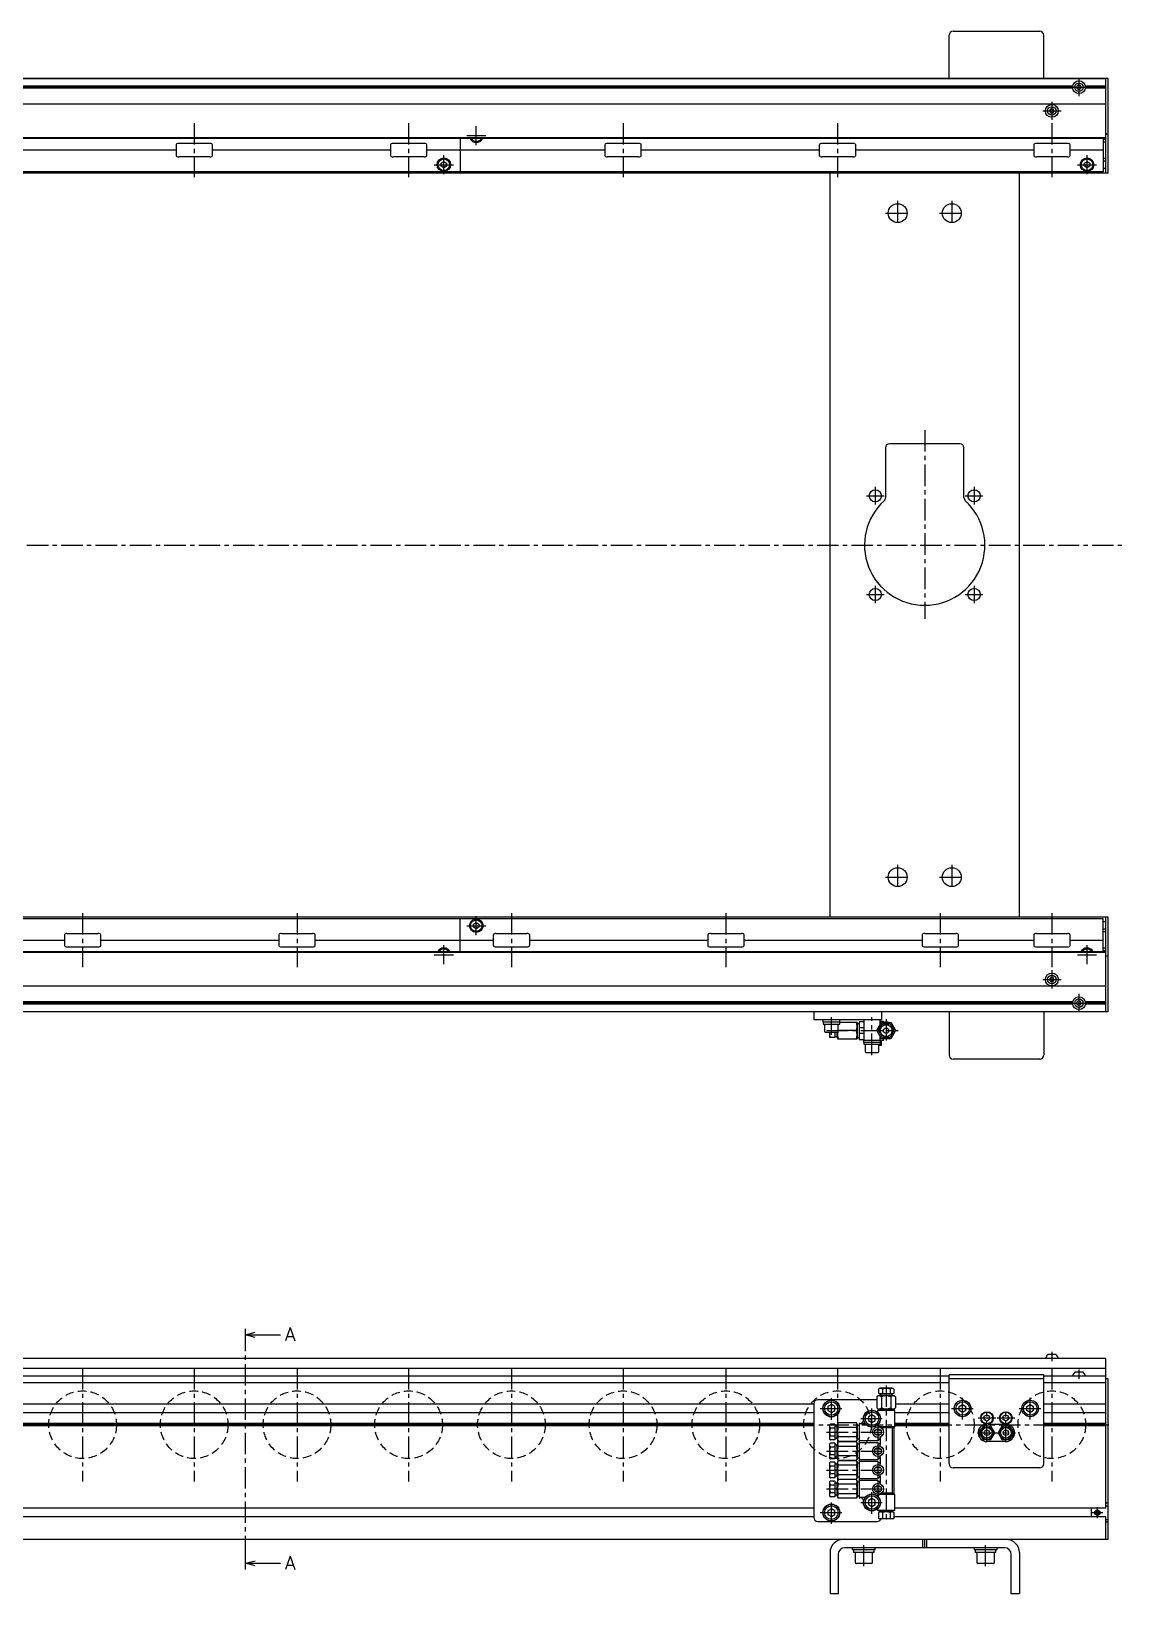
# Model space of a CAD drawing. Extents: x -10 to 5125, y -8 to 1201.
# Drawn here: x 3462 to 4268, y 28 to 1183 of the extents above; entities that cross this region are included whole.
import ezdxf

# ---------------------------------------------------------------- set-up
doc = ezdxf.new("R2010")
doc.units = 0
doc.header["$LTSCALE"] = 0.5
doc.linetypes.add('CENTER', pattern=[50.8, 31.75, -6.35, 6.35, -6.35])
doc.linetypes.add('DASHED', pattern=[19.05, 12.7, -6.35])
for name, color, linetype in [('MSM_CENTER', 1, 'CENTER'), ('MSM_CONTINUOUS', 7, 'CONTINUOUS'), ('MSM_DASHED', 4, 'DASHED'), ('MSM_PART_NUMBER', 7, 'CONTINUOUS')]:
    doc.layers.add(name, color=color, linetype=linetype)
doc.styles.get("Standard").update_dxf_attribs({"font": 'txt.shx', "height": 10, "bigfont": 'bigfont.shx'})

# ---------------------------------------------------------------- blocks, each defined once
blk = doc.blocks.new('*U89')
at = {"layer": 'MSM_PART_NUMBER'}
blk.add_text('A', height=10, dxfattribs=at).set_placement((3649.3, 214.9))
blk = doc.blocks.new('*U91')
at = {"layer": 'MSM_PART_NUMBER'}
blk.add_text('A', height=10, dxfattribs=at).set_placement((3649.3, 45.9))

msp = doc.modelspace()

# ---------------------------------------------------------------- linework, layer by layer
at = {"layer": 'MSM_CENTER'}
for p, q in [((4236.2, 1148.8), (4236.2, 1135.3)), ((4229.5, 1142), (4243, 1142)), ((4209.5, 1124.5), (4223, 1124.5)), ((4216.2, 1131.3), (4216.2, 1117.8)), ((3582.2, 1115.5), (3582.2, 1075.5)), ((3740.7, 1115.5), (3740.7, 1075.5)), ((3790.7, 1099.2), (3790.7, 1113.2)), ((3899.2, 1115.5), (3899.2, 1075.5)), ((4057.7, 1115.5), (4057.7, 1075.5)), ((4216.2, 1115.5), (4216.2, 1075.5)), ((3783.7, 1106.2), (3797.8, 1106.2)), ((3766.7, 1077.7), (3766.7, 1091.7)), ((4242.2, 1077.7), (4242.2, 1091.7)), ((3759.7, 1084.7), (3773.8, 1084.7)), ((4235.2, 1084.7), (4249.2, 1084.7)), ((4102.2, 1057.9), (4102.2, 1039.9)), ((4142.2, 1057.9), (4142.2, 1039.9)), ((4093.2, 1048.9), (4111.2, 1048.9)), ((4133.2, 1048.9), (4151.2, 1048.9)), ((4122.2, 888.4), (4122.2, 748.9)), ((4085.7, 846.4), (4085.7, 833.4)), ((4158.7, 846.4), (4158.7, 833.4)), ((4079.2, 839.9), (4092.2, 839.9)), ((4152.2, 839.9), (4165.2, 839.9)), ((359.7, 803.4), (4267.9, 803.4)), ((4079.2, 766.9), (4092.2, 766.9)), ((4085.7, 773.4), (4085.7, 760.4)), ((4152.2, 766.9), (4165.2, 766.9)), ((4158.7, 773.4), (4158.7, 760.4)), ((4102.2, 566.9), (4102.2, 548.9)), ((4142.2, 566.9), (4142.2, 548.9)), ((4093.2, 557.9), (4111.2, 557.9)), ((4133.2, 557.9), (4151.2, 557.9)), ((3499.7, 531.3), (3499.7, 491.3)), ((3658.2, 531.3), (3658.2, 491.3)), ((3783.7, 522), (3797.8, 522)), ((3790.7, 515), (3790.7, 529)), ((3816.7, 531.3), (3816.7, 491.3)), ((3975.2, 531.3), (3975.2, 491.3)), ((4133.7, 531.3), (4133.7, 491.3)), ((4216.2, 531.3), (4216.2, 491.3)), ((3759.7, 500.5), (3773.8, 500.5)), ((3766.7, 493.5), (3766.7, 507.5)), ((4235.2, 500.5), (4249.2, 500.5)), ((4242.2, 493.5), (4242.2, 507.5)), ((4216.2, 489), (4216.2, 475.5)), ((4209.5, 482.2), (4223, 482.2)), ((4229.5, 464.7), (4243, 464.7)), ((4236.2, 471.5), (4236.2, 458)), ((4053.2, 441.3), (4053.2, 454.4)), ((4083.2, 426.3), (4083.2, 454.4)), ((4093.7, 452.9), (4093.7, 435.9)), ((4049.7, 444.4), (4102.7, 444.4)), ((3620.2, 55), (3620.2, 215)), ((4216.2, 206.8), (4216.2, 200)), ((3499.7, 195), (3499.7, 111)), ((3582.2, 195), (3582.2, 111)), ((3658.2, 195), (3658.2, 111)), ((3740.7, 195), (3740.7, 111)), ((3816.7, 195), (3816.7, 111)), ((3899.2, 195), (3899.2, 111)), ((3975.2, 195), (3975.2, 111)), ((4057.7, 195), (4057.7, 111)), ((4133.7, 195), (4133.7, 111)), ((4216.2, 195), (4216.2, 111)), ((4236.2, 193.8), (4236.2, 187)), ((4093.7, 182), (4093.7, 81.5)), ((4045, 165), (4061.5, 165)), ((4053.2, 156.7), (4053.2, 173.3)), ((4083.2, 149.2), (4083.2, 165.8)), ((4142.1, 165), (4158.4, 165)), ((4150.2, 156.9), (4150.2, 173.1)), ((4168.2, 140), (4168.2, 164.6)), ((4182.2, 140), (4182.2, 164.6)), ((4192.1, 165), (4208.4, 165)), ((4200.2, 156.9), (4200.2, 173.1)), ((367.2, 153), (4258.3, 153)), ((4075, 157.5), (4091.5, 157.5)), ((4087.7, 141.5), (4087.7, 153.5)), ((4161.7, 158), (4174.8, 158)), ((4175.7, 158), (4188.8, 158)), ((4049.7, 147.5), (4093.7, 147.5)), ((4087.7, 127.5), (4087.7, 139.5)), ((4161.2, 147), (4189.3, 147)), ((4049.7, 133.5), (4093.7, 133.5)), ((4049.7, 119.5), (4093.7, 119.5)), ((4087.7, 113.5), (4087.7, 125.5)), ((4049.7, 105.5), (4093.7, 105.5)), ((4087.7, 99.5), (4087.7, 111.5)), ((4053.2, 79.7), (4053.2, 96.3)), ((4075, 95.5), (4091.5, 95.5)), ((4083.2, 87.2), (4083.2, 103.8)), ((4045, 88), (4061.5, 88)), ((4245.9, 88), (4253.9, 88)), ((4249.9, 84), (4249.9, 92)), ((4077.2, 48.4), (4077.2, 64)), ((4167.2, 48.4), (4167.2, 64))]:
    msp.add_line(p, q, dxfattribs=at)
at = {"layer": 'MSM_CONTINUOUS'}
for p, q in [((4140.2, 1148.4), (4140.2, 1180.4)), ((4143.2, 1183.4), (4207.2, 1183.4)), ((4210.2, 1148.4), (4210.2, 1180.4)), ((4257.9, 1148.4), (370.6, 1148.4)), ((4256.2, 1148.3), (372.2, 1148.3)), ((4256.2, 1078.4), (4256.2, 1148.4)), ((4257.9, 1078.4), (4257.9, 1148.4)), ((4231.6, 1142.9), (396.9, 1142.9)), ((4231.6, 1141.2), (396.9, 1141.2)), ((4231.5, 1142), (397, 1142)), ((4236.2, 1143.8), (4234.7, 1142.9)), ((4234.7, 1142.9), (4234.7, 1141.2)), ((4234.7, 1141.2), (4236.2, 1140.3)), ((4237.7, 1142.9), (4236.2, 1143.8)), ((4236.2, 1140.3), (4237.7, 1141.2)), ((4237.7, 1141.2), (4237.7, 1142.9)), ((4256.2, 1142.9), (4240.9, 1142.9)), ((4256.2, 1141.2), (4240.9, 1141.2)), ((4256.2, 1142), (4241, 1142)), ((4256.2, 1129.5), (372.2, 1129.5)), ((4215.4, 1126), (4214.5, 1124.5)), ((4214.5, 1124.5), (4215.4, 1123)), ((4215.4, 1126), (4217.1, 1126)), ((4215.4, 1123), (4217.1, 1123)), ((4218, 1124.5), (4217.1, 1126)), ((4217.1, 1123), (4218, 1124.5)), ((4256.2, 1104.1), (372.2, 1104.1)), ((4256.2, 1104.5), (422.2, 1104.5)), ((3568.8, 1099.5), (3568.8, 1091.5)), ((3593.7, 1100.5), (3570.8, 1100.5)), ((3595.7, 1091.5), (3595.7, 1099.5)), ((3727.3, 1099.5), (3727.3, 1091.5)), ((3752.2, 1100.5), (3729.3, 1100.5)), ((3754.2, 1091.5), (3754.2, 1099.5)), ((3778.7, 1104.1), (3778.7, 1079.4)), ((3790.7, 1103.9), (3790.4, 1104.1)), ((3791.1, 1104.1), (3790.7, 1103.9)), ((3885.8, 1099.5), (3885.8, 1091.5)), ((3910.7, 1100.5), (3887.8, 1100.5)), ((3912.7, 1091.5), (3912.7, 1099.5)), ((4044.3, 1099.5), (4044.3, 1091.5)), ((4069.2, 1100.5), (4046.3, 1100.5)), ((4071.2, 1091.5), (4071.2, 1099.5)), ((4202.8, 1099.5), (4202.8, 1091.5)), ((4227.7, 1100.5), (4204.8, 1100.5)), ((4229.7, 1091.5), (4229.7, 1099.5)), ((4254.2, 1104.1), (4254.2, 1079.4)), ((4256.2, 1103.4), (4254.2, 1103.4)), ((4256.2, 1101.4), (4254.2, 1101.4)), ((4257.9, 1107.4), (4256.2, 1107.4)), ((3568.8, 1095.5), (3437.2, 1095.5)), ((3593.7, 1090.5), (3570.8, 1090.5)), ((3727.3, 1095.5), (3595.7, 1095.5)), ((3752.2, 1090.5), (3729.3, 1090.5)), ((3885.8, 1095.5), (3754.2, 1095.5)), ((3764.7, 1085.9), (3766.7, 1087.1)), ((3766.7, 1087.1), (3768.7, 1085.9)), ((3910.7, 1090.5), (3887.8, 1090.5)), ((4044.3, 1095.5), (3912.7, 1095.5)), ((4069.2, 1090.5), (4046.3, 1090.5)), ((4202.8, 1095.5), (4071.2, 1095.5)), ((4227.7, 1090.5), (4204.8, 1090.5)), ((4254.2, 1095.5), (4229.7, 1095.5)), ((4240.2, 1085.9), (4242.2, 1087.1)), ((4242.2, 1087.1), (4244.2, 1085.9)), ((4256.2, 1089.4), (4254.2, 1089.4)), ((4256.2, 1087.4), (4254.2, 1087.4)), ((4254.2, 1079.4), (450.2, 1079.4)), ((4257.9, 1078.4), (450.2, 1078.4)), ((3764.7, 1083.6), (3764.7, 1085.9)), ((3766.7, 1082.4), (3764.7, 1083.6)), ((3768.7, 1083.6), (3766.7, 1082.4)), ((3768.7, 1085.9), (3768.7, 1083.6)), ((4052.2, 528.4), (4052.2, 1078.4)), ((4192.2, 528.4), (4192.2, 1078.4)), ((4240.2, 1083.6), (4240.2, 1085.9)), ((4242.2, 1082.4), (4240.2, 1083.6)), ((4244.2, 1083.6), (4242.2, 1082.4)), ((4244.2, 1085.9), (4244.2, 1083.6)), ((4256.2, 1081.9), (4254.2, 1081.9)), ((4148.2, 878.4), (4096.2, 878.4)), ((4093.2, 875.4), (4093.2, 838.5)), ((4151.2, 838.5), (4151.2, 875.4)), ((4257.9, 528.4), (450.2, 528.4)), ((450.2, 527.4), (4254.2, 527.4)), ((3778.7, 502.6), (3778.7, 527.4)), ((3788.7, 523.2), (3790.7, 524.4)), ((3788.7, 520.9), (3788.7, 523.2)), ((3790.7, 519.7), (3788.7, 520.9)), ((3790.7, 524.4), (3792.7, 523.2)), ((3792.7, 520.9), (3790.7, 519.7)), ((3792.7, 523.2), (3792.7, 520.9)), ((4254.2, 502.6), (4254.2, 527.4)), ((4256.2, 524.9), (4254.2, 524.9)), ((4256.2, 458.4), (4256.2, 528.4)), ((4257.9, 458.4), (4257.9, 528.4)), ((3354.7, 511.3), (3486.3, 511.3)), ((3486.3, 515.3), (3486.3, 507.3)), ((3488.3, 516.3), (3511.2, 516.3)), ((3513.2, 507.3), (3513.2, 515.3)), ((3513.2, 511.3), (3644.8, 511.3)), ((3644.8, 515.3), (3644.8, 507.3)), ((3646.8, 516.3), (3669.7, 516.3)), ((3671.7, 507.3), (3671.7, 515.3)), ((3671.7, 511.3), (3803.3, 511.3)), ((3803.3, 515.3), (3803.3, 507.3)), ((3805.3, 516.3), (3828.2, 516.3)), ((3830.2, 507.3), (3830.2, 515.3)), ((3830.2, 511.3), (3961.8, 511.3)), ((3961.8, 515.3), (3961.8, 507.3)), ((3963.8, 516.3), (3986.7, 516.3)), ((3988.7, 507.3), (3988.7, 515.3)), ((3988.7, 511.3), (4120.3, 511.3)), ((4120.3, 515.3), (4120.3, 507.3)), ((4122.3, 516.3), (4145.2, 516.3)), ((4147.2, 507.3), (4147.2, 515.3)), ((4147.2, 511.3), (4202.8, 511.3)), ((4202.8, 515.3), (4202.8, 507.3)), ((4204.8, 516.3), (4227.7, 516.3)), ((4229.7, 507.3), (4229.7, 515.3)), ((4229.7, 511.3), (4254.2, 511.3)), ((4256.2, 519.4), (4254.2, 519.4)), ((4256.2, 517.4), (4254.2, 517.4)), ((4256.2, 502.6), (372.2, 502.6)), ((4256.2, 502.2), (422.2, 502.2)), ((3488.3, 506.3), (3511.2, 506.3)), ((3646.8, 506.3), (3669.7, 506.3)), ((3766.4, 502.6), (3766.7, 502.9)), ((3766.7, 502.9), (3767.1, 502.6)), ((3805.3, 506.3), (3828.2, 506.3)), ((3963.8, 506.3), (3986.7, 506.3)), ((4122.3, 506.3), (4145.2, 506.3)), ((4204.8, 506.3), (4227.7, 506.3)), ((4241.9, 502.6), (4242.2, 502.9)), ((4242.2, 502.9), (4242.6, 502.6)), ((4256.2, 505.4), (4254.2, 505.4)), ((4256.2, 503.4), (4254.2, 503.4)), ((4257.9, 499.4), (4256.2, 499.4)), ((4256.2, 477.2), (372.2, 477.2)), ((4215.4, 483.7), (4214.5, 482.2)), ((4214.5, 482.2), (4215.4, 480.7)), ((4217.1, 483.7), (4215.4, 483.7)), ((4217.1, 480.7), (4215.4, 480.7)), ((4218, 482.2), (4217.1, 483.7)), ((4217.1, 480.7), (4218, 482.2)), ((4231.6, 465.6), (396.9, 465.6)), ((4231.6, 463.9), (396.9, 463.9)), ((4231.5, 464.7), (397, 464.7)), ((4236.2, 466.5), (4234.7, 465.6)), ((4234.7, 465.6), (4234.7, 463.9)), ((4234.7, 463.9), (4236.2, 463)), ((4237.7, 465.6), (4236.2, 466.5)), ((4236.2, 463), (4237.7, 463.9)), ((4237.7, 463.9), (4237.7, 465.6)), ((4256.2, 465.6), (4240.9, 465.6)), ((4256.2, 463.9), (4240.9, 463.9)), ((4256.2, 464.7), (4241, 464.7)), ((4257.9, 458.4), (370.6, 458.4)), ((4256.2, 458.4), (372.2, 458.4)), ((4040.2, 458.4), (4040.2, 452.4)), ((4090.2, 452.4), (4040.2, 452.4)), ((4047, 452.4), (4047, 450.8)), ((4047, 450.8), (4059.5, 450.8)), ((4047.2, 450.8), (4047.2, 449.3)), ((4059.4, 449.3), (4059.4, 450.8)), ((4059.5, 450.8), (4059.5, 452.4)), ((4077.2, 450.9), (4073.7, 450.9)), ((4073.7, 450.9), (4073.7, 437.9)), ((4077.2, 452.4), (4077.2, 437.4)), ((4089.2, 448.6), (4089.2, 452.4)), ((4089.2, 451.4), (4091.7, 451.4)), ((4090.2, 458.4), (4090.2, 452.4)), ((4091.7, 450.6), (4091.7, 451.4)), ((4140.2, 458.4), (4140.2, 426.4)), ((4210.2, 458.4), (4210.2, 426.4)), ((4047.2, 449.3), (4059.4, 449.3)), ((4048.2, 449.3), (4048.2, 443.8)), ((4048.7, 443.3), (4057.7, 443.3)), ((4051.7, 443.3), (4051.7, 440)), ((4055.7, 439.4), (4051.9, 439.4)), ((4055.7, 443.3), (4055.7, 439.4)), ((4055.7, 440.1), (4057.2, 440.1)), ((4057.2, 443.3), (4057.2, 439.4)), ((4057.2, 439.4), (4057.7, 439.4)), ((4057.7, 443.3), (4057.7, 438.4)), ((4058.2, 443.8), (4058.2, 449.3)), ((4071.7, 444.4), (4058.3, 444.4)), ((4072.2, 450.4), (4059.4, 450.4)), ((4072.2, 450.4), (4072.2, 438.4)), ((4073.7, 449.4), (4072.2, 449.4)), ((4072.2, 439.4), (4073.7, 439.4)), ((4077.2, 446.4), (4073.7, 446.4)), ((4077.2, 442.4), (4073.7, 442.4)), ((4086.8, 444.4), (4090.3, 450.4)), ((4090.3, 438.4), (4086.8, 444.4)), ((4088, 444.4), (4090.9, 449.4)), ((4090.9, 439.4), (4088, 444.4)), ((4089.2, 437.4), (4089.2, 440.2)), ((4090.3, 450.4), (4097.2, 450.4)), ((4090.9, 449.4), (4096.6, 449.4)), ((4096.6, 439.4), (4090.9, 439.4)), ((4096.6, 449.4), (4099.5, 444.4)), ((4099.5, 444.4), (4096.6, 439.4)), ((4097.2, 450.4), (4100.7, 444.4)), ((4100.7, 444.4), (4097.2, 438.4)), ((4057.7, 438.4), (4072.2, 438.4)), ((4073.7, 437.9), (4077.2, 437.9)), ((4077, 437.4), (4091.7, 437.4)), ((4077, 437.4), (4077, 435.8)), ((4077, 435.8), (4089.5, 435.8)), ((4077.2, 435.8), (4077.2, 434.3)), ((4077.2, 434.3), (4089.4, 434.3)), ((4078.2, 434.3), (4078.2, 428.9)), ((4078.8, 428.3), (4087.6, 428.3)), ((4088.2, 428.9), (4088.2, 434.3)), ((4090.2, 433.4), (4088.2, 433.4)), ((4089.4, 434.3), (4089.4, 435.8)), ((4089.5, 435.8), (4089.5, 437.4)), ((4089.5, 436.4), (4089.7, 436.4)), ((4089.7, 433.4), (4089.7, 436.4)), ((4090.2, 433.4), (4090.2, 437.4)), ((4097.2, 438.4), (4090.3, 438.4)), ((4091.7, 437.4), (4091.7, 438.4)), ((4207.2, 423.4), (4143.2, 423.4)), ((3620.2, 215), (3620.2, 224)), ((3620.2, 219.5), (3627.2, 221.4)), ((3620.2, 219.5), (3645.9, 219.5)), ((3627.2, 217.6), (3620.2, 219.5)), ((4256.2, 202), (372.2, 202)), ((4219.4, 204.8), (4213.1, 204.8)), ((4256.2, 91.3), (4256.2, 202)), ((4256.2, 194.6), (674.4, 194.6)), ((4140.2, 189), (676.6, 189)), ((4210.2, 190), (4140.2, 190)), ((4140.2, 124), (4140.2, 190)), ((4210.2, 187), (4140.2, 187)), ((4210.2, 124), (4210.2, 190)), ((4256.2, 189), (4210.2, 189)), ((4239.4, 191.8), (4233.1, 191.8)), ((4257.9, 187), (4256.2, 187)), ((4257.9, 68), (4257.9, 187)), ((4140.2, 184), (678.6, 184)), ((4086.8, 173.5), (4086.8, 165.5)), ((4088, 179.2), (4088, 176.3)), ((4098.9, 174.5), (4088.5, 174.5)), ((4098.1, 180), (4089.4, 180)), ((4089.5, 176), (4089.5, 174.5)), ((4089.5, 176), (4098, 176)), ((4090.3, 173.5), (4090.3, 165.5)), ((4090.9, 179.2), (4090.9, 176.3)), ((4096.6, 179.2), (4096.6, 176.3)), ((4097.2, 173.5), (4097.2, 165.5)), ((4098, 174.5), (4098, 176)), ((4099.5, 179.2), (4099.5, 176.3)), ((4100.7, 173.5), (4100.7, 165.5)), ((4256.2, 184), (4210.2, 184)), ((4040.2, 168.2), (667.2, 168.2)), ((4040.2, 168.5), (4040.2, 84.5)), ((4086.8, 171.5), (4043.2, 171.5)), ((4053.2, 167.9), (4050.7, 166.4)), ((4050.7, 166.4), (4050.7, 163.6)), ((4050.7, 163.6), (4053.2, 162.1)), ((4055.7, 166.4), (4053.2, 167.9)), ((4053.2, 162.1), (4055.7, 163.6)), ((4055.7, 163.6), (4055.7, 166.4)), ((4087.2, 163.5), (4087.2, 162.3)), ((4100.2, 163.5), (4087.2, 163.5)), ((4098.9, 164.5), (4088.5, 164.5)), ((4088.7, 164.5), (4088.7, 163.5)), ((4098.7, 163.5), (4098.7, 164.5)), ((4100.2, 151.5), (4100.2, 163.5)), ((4140.2, 168.2), (4100.7, 168.2)), ((4147.7, 166.4), (4150.2, 167.9)), ((4147.7, 163.6), (4147.7, 166.4)), ((4150.2, 162.1), (4147.7, 163.6)), ((4150.2, 167.9), (4152.7, 166.4)), ((4152.7, 163.6), (4150.2, 162.1)), ((4152.7, 163.6), (4152.7, 166.4)), ((4197.7, 166.4), (4200.2, 167.9)), ((4197.7, 163.6), (4197.7, 166.4)), ((4200.2, 162.1), (4197.7, 163.6)), ((4200.2, 167.9), (4202.7, 166.4)), ((4202.7, 163.6), (4200.2, 162.1)), ((4202.7, 163.6), (4202.7, 166.4)), ((4256.2, 168.2), (4210.2, 168.2)), ((4040.2, 161.8), (682.2, 161.8)), ((4040.2, 153.9), (682.2, 153.9)), ((4040.2, 153), (682.2, 153)), ((4040.2, 152.1), (682.2, 152.1)), ((4051.7, 151.9), (4051.7, 143.1)), ((4055.7, 153.3), (4052.5, 153.3)), ((4055.7, 150.4), (4052.5, 150.4)), ((4055.7, 153.3), (4055.7, 141.7)), ((4057.2, 151.8), (4055.7, 151.8)), ((4057.7, 152.5), (4057.2, 152.5)), ((4057.2, 152.5), (4057.2, 142.5)), ((4058.3, 154.4), (4057.7, 153.5)), ((4057.7, 153.5), (4057.7, 141.5)), ((4071.7, 154.4), (4058.3, 154.4)), ((4071.7, 151), (4058.3, 151)), ((4072.2, 153.5), (4071.7, 154.4)), ((4072.2, 153.5), (4072.2, 141.5)), ((4073.7, 152.5), (4072.2, 152.5)), ((4073.7, 154), (4073.7, 99)), ((4074.2, 154), (4073.7, 154)), ((4078.3, 153.7), (4073.7, 153.7)), ((4083.2, 160.4), (4080.7, 158.9)), ((4080.7, 158.9), (4080.7, 156.1)), ((4080.7, 156.1), (4083.2, 154.6)), ((4085.7, 158.9), (4083.2, 160.4)), ((4083.2, 154.6), (4085.7, 156.1)), ((4085.7, 156.1), (4085.7, 158.9)), ((4087.5, 153), (4087.5, 151.5)), ((4088.6, 151.5), (4088.8, 151.4)), ((4100.2, 151.5), (4088.6, 151.5)), ((4098.3, 150.6), (4090.2, 150.6)), ((4098.3, 150.6), (4099.7, 151.4)), ((4098.3, 102.4), (4098.3, 150.6)), ((4099.7, 101.6), (4099.7, 151.4)), ((4099.8, 151.2), (4100.2, 151.5)), ((4140.2, 161.8), (4100.2, 161.8)), ((4140.2, 153.9), (4100.2, 153.9)), ((4140.2, 153), (4100.2, 153)), ((4140.2, 152.1), (4100.2, 152.1)), ((4165.3, 152), (4162.4, 147)), ((4162.7, 150.5), (4162.7, 147.5)), ((4163.6, 147), (4165.9, 151)), ((4171.2, 152), (4165.3, 152)), ((4165.9, 151), (4170.6, 151)), ((4166.2, 159.2), (4168.2, 160.3)), ((4166.2, 156.8), (4166.2, 159.2)), ((4168.2, 155.7), (4166.2, 156.8)), ((4168.2, 160.3), (4170.2, 159.2)), ((4170.2, 156.8), (4168.2, 155.7)), ((4169.2, 153.5), (4181.3, 153.5)), ((4170.2, 156.8), (4170.2, 159.2)), ((4170.6, 151), (4172.9, 147)), ((4174.1, 147), (4171.2, 152)), ((4179.3, 152), (4176.4, 147)), ((4177.6, 147), (4179.9, 151)), ((4185.2, 152), (4179.3, 152)), ((4179.9, 151), (4184.6, 151)), ((4180.2, 159.2), (4182.2, 160.3)), ((4180.2, 156.8), (4180.2, 159.2)), ((4182.2, 155.7), (4180.2, 156.8)), ((4182.2, 160.3), (4184.2, 159.2)), ((4184.2, 156.8), (4182.2, 155.7)), ((4184.2, 156.8), (4184.2, 159.2)), ((4184.6, 151), (4186.9, 147)), ((4188.1, 147), (4185.2, 152)), ((4187.7, 147.5), (4187.7, 150.5)), ((4256.2, 161.8), (4210.2, 161.8)), ((4256.2, 153.9), (4210.2, 153.9)), ((4256.2, 153), (4210.2, 153)), ((4256.2, 152.1), (4210.2, 152.1)), ((4055.7, 144.6), (4052.5, 144.6)), ((4055.7, 141.7), (4052.5, 141.7)), ((4055.7, 139.3), (4052.5, 139.3)), ((4055.7, 143.2), (4057.2, 143.2)), ((4055.7, 139.3), (4055.7, 127.7)), ((4057.2, 142.5), (4057.7, 142.5)), ((4057.7, 141.5), (4058.3, 140.6)), ((4058.3, 140.4), (4057.7, 139.5)), ((4057.7, 139.5), (4057.7, 127.5)), ((4071.7, 144), (4058.3, 144)), ((4071.7, 140.6), (4058.3, 140.6)), ((4071.7, 140.4), (4058.3, 140.4)), ((4071.7, 140.6), (4072.2, 141.5)), ((4072.2, 139.5), (4071.7, 140.4)), ((4072.2, 142.5), (4073.7, 142.5)), ((4072.2, 139.5), (4072.2, 127.5)), ((4073.7, 141.3), (4087.5, 141.3)), ((4087.5, 139.7), (4073.7, 139.7)), ((4089.7, 149), (4085.7, 149)), ((4085.7, 146), (4089.7, 146)), ((4087.5, 143.5), (4087.5, 141.3)), ((4087.5, 139.7), (4087.5, 137.5)), ((4089.6, 143.9), (4089.2, 142.9)), ((4089.2, 142.9), (4089.2, 138.1)), ((4162.4, 147), (4165.3, 142)), ((4162.7, 146.5), (4162.7, 143.5)), ((4165.9, 143), (4163.6, 147)), ((4165.3, 142), (4171.2, 142)), ((4170.6, 143), (4165.9, 143)), ((4182.2, 140.5), (4168.2, 140.5)), ((4172.9, 147), (4170.6, 143)), ((4171.2, 142), (4174.1, 147)), ((4176.4, 147), (4179.3, 142)), ((4179.9, 143), (4177.6, 147)), ((4179.3, 142), (4185.2, 142)), ((4184.6, 143), (4179.9, 143)), ((4186.9, 147), (4184.6, 143)), ((4185.2, 142), (4188.1, 147)), ((4188.1, 149.8), (4187.7, 149.5)), ((4187.7, 143.5), (4187.7, 146.5)), ((4187.8, 149.8), (4188, 150)), ((4051.7, 137.9), (4051.7, 129.1)), ((4055.7, 136.4), (4052.5, 136.4)), ((4055.7, 130.6), (4052.5, 130.6)), ((4055.7, 127.7), (4052.5, 127.7)), ((4057.2, 137.8), (4055.7, 137.8)), ((4055.7, 129.2), (4057.2, 129.2)), ((4057.7, 138.5), (4057.2, 138.5)), ((4057.2, 138.5), (4057.2, 128.5)), ((4057.2, 128.5), (4057.7, 128.5)), ((4057.7, 127.5), (4058.3, 126.6)), ((4071.7, 137), (4058.3, 137)), ((4071.7, 130), (4058.3, 130)), ((4071.7, 126.6), (4072.2, 127.5)), ((4073.7, 138.5), (4072.2, 138.5)), ((4072.2, 128.5), (4073.7, 128.5)), ((4073.7, 127.3), (4087.5, 127.3)), ((4089.7, 135), (4085.7, 135)), ((4085.7, 132), (4089.7, 132)), ((4087.5, 129.5), (4087.5, 127.3)), ((4089.2, 128.9), (4089.2, 124.1)), ((4051.7, 123.9), (4051.7, 115.1)), ((4055.7, 125.3), (4052.5, 125.3)), ((4055.7, 122.4), (4052.5, 122.4)), ((4055.7, 116.6), (4052.5, 116.6)), ((4055.7, 125.3), (4055.7, 113.7)), ((4057.2, 123.8), (4055.7, 123.8)), ((4057.7, 124.5), (4057.2, 124.5)), ((4057.2, 124.5), (4057.2, 114.5)), ((4058.3, 126.4), (4057.7, 125.5)), ((4057.7, 125.5), (4057.7, 113.5)), ((4071.7, 126.6), (4058.3, 126.6)), ((4071.7, 126.4), (4058.3, 126.4)), ((4071.7, 123), (4058.3, 123)), ((4071.7, 116), (4058.3, 116)), ((4072.2, 125.5), (4071.7, 126.4)), ((4072.2, 125.5), (4072.2, 113.5)), ((4073.7, 124.5), (4072.2, 124.5)), ((4087.5, 125.7), (4073.7, 125.7)), ((4089.7, 121), (4085.7, 121)), ((4085.7, 118), (4089.7, 118)), ((4087.5, 125.7), (4087.5, 123.5)), ((4207.2, 121), (4143.2, 121)), ((4051.7, 109.9), (4051.7, 101.1)), ((4055.7, 113.7), (4052.5, 113.7)), ((4055.7, 111.3), (4052.5, 111.3)), ((4055.7, 108.4), (4052.5, 108.4)), ((4055.7, 115.2), (4057.2, 115.2)), ((4055.7, 111.3), (4055.7, 99.7)), ((4057.2, 109.8), (4055.7, 109.8)), ((4057.2, 114.5), (4057.7, 114.5)), ((4057.7, 110.5), (4057.2, 110.5)), ((4057.2, 110.5), (4057.2, 100.5)), ((4057.7, 113.5), (4058.3, 112.6)), ((4058.3, 112.4), (4057.7, 111.5)), ((4057.7, 111.5), (4057.7, 99.5)), ((4071.7, 112.6), (4058.3, 112.6)), ((4071.7, 112.4), (4058.3, 112.4)), ((4071.7, 109), (4058.3, 109)), ((4071.7, 112.6), (4072.2, 113.5)), ((4072.2, 111.5), (4071.7, 112.4)), ((4072.2, 114.5), (4073.7, 114.5)), ((4072.2, 111.5), (4072.2, 99.5)), ((4073.7, 110.5), (4072.2, 110.5)), ((4073.7, 113.3), (4087.5, 113.3)), ((4087.5, 111.7), (4073.7, 111.7)), ((4089.7, 107), (4085.7, 107)), ((4085.7, 104), (4089.7, 104)), ((4087.5, 115.5), (4087.5, 113.3)), ((4087.5, 111.7), (4087.5, 109.5)), ((4089.2, 114.9), (4089.2, 110.1)), ((4055.7, 102.6), (4052.5, 102.6)), ((4055.7, 99.7), (4052.5, 99.7)), ((4055.7, 101.2), (4057.2, 101.2)), ((4057.2, 100.5), (4057.7, 100.5)), ((4057.7, 99.5), (4058.3, 98.6)), ((4071.7, 102), (4058.3, 102)), ((4071.7, 98.6), (4058.3, 98.6)), ((4071.7, 98.6), (4072.2, 99.5)), ((4072.2, 100.5), (4073.7, 100.5)), ((4073.7, 99.3), (4078.3, 99.3)), ((4073.7, 99), (4074.2, 99)), ((4083.2, 98.4), (4080.7, 96.9)), ((4080.7, 96.9), (4080.7, 94.1)), ((4080.7, 94.1), (4083.2, 92.6)), ((4085.7, 96.9), (4083.2, 98.4)), ((4083.2, 92.6), (4085.7, 94.1)), ((4085.7, 94.1), (4085.7, 96.9)), ((4087.5, 101.5), (4087.5, 100)), ((4088.6, 101.5), (4088.8, 101.6)), ((4100.2, 101.5), (4088.6, 101.5)), ((4098.3, 102.4), (4090.2, 102.4)), ((4099.7, 101.6), (4098.3, 102.4)), ((4100.2, 101.5), (4099.7, 101.8)), ((4100.2, 89.5), (4100.2, 101.5)), ((4257.9, 95), (4256.2, 95)), ((4256.2, 93), (4257.9, 93)), ((4040.2, 84.8), (679.7, 84.8)), ((4040.2, 91.3), (682.2, 91.3)), ((4043.2, 81.5), (4087.2, 81.5)), ((4053.2, 90.9), (4050.7, 89.4)), ((4050.7, 89.4), (4050.7, 86.6)), ((4050.7, 86.6), (4053.2, 85.1)), ((4055.7, 89.4), (4053.2, 90.9)), ((4053.2, 85.1), (4055.7, 86.6)), ((4055.7, 86.6), (4055.7, 89.4)), ((4087.2, 90.7), (4087.2, 89.5)), ((4100.2, 89.5), (4087.2, 89.5)), ((4088.7, 88.5), (4088, 88.1)), ((4088, 88.1), (4088, 83.9)), ((4088, 83.9), (4088.7, 83.5)), ((4088.7, 89.5), (4088.7, 88.5)), ((4098.7, 88.5), (4088.7, 88.5)), ((4098.7, 83.5), (4088.7, 83.5)), ((4090.9, 88.1), (4090.9, 83.9)), ((4096.6, 88.1), (4096.6, 83.9)), ((4098.7, 88.5), (4098.7, 89.5)), ((4099.5, 88.1), (4098.7, 88.5)), ((4098.7, 83.5), (4099.5, 83.9)), ((4099.5, 88.1), (4099.5, 83.9)), ((4256.2, 84.8), (4099.5, 84.8)), ((4256.2, 91.3), (4100.2, 91.3)), ((4245.2, 90), (4245.2, 86)), ((4249.3, 89), (4248.7, 88)), ((4248.7, 88), (4249.3, 87)), ((4250.4, 89), (4249.3, 89)), ((4249.3, 87), (4250.4, 87)), ((4251, 88), (4250.4, 89)), ((4250.4, 87), (4251, 88)), ((4256.2, 68), (4256.2, 84.8)), ((4256.2, 83), (4257.9, 83)), ((4257.9, 81), (4256.2, 81)), ((4257.9, 68), (472.2, 68)), ((4052.2, 58.5), (4052.2, 28)), ((4181.2, 62), (4063.2, 62)), ((4068.7, 62), (4068.7, 60.4)), ((4085.7, 60.4), (4068.7, 60.4)), ((4069.5, 60.4), (4069.5, 58.4)), ((4084.9, 58.4), (4069.5, 58.4)), ((4070.7, 58.4), (4070.7, 51.2)), ((4083.7, 51.2), (4083.7, 58.4)), ((4084.9, 58.4), (4084.9, 60.4)), ((4085.7, 60.4), (4085.7, 62)), ((4120.7, 62), (4120.7, 68)), ((4122.2, 62), (4122.2, 68)), ((4123.7, 62), (4123.7, 68)), ((4158.7, 62), (4158.7, 60.4)), ((4175.7, 60.4), (4158.7, 60.4)), ((4159.5, 60.4), (4159.5, 58.4)), ((4174.9, 58.4), (4159.5, 58.4)), ((4160.7, 58.4), (4160.7, 51.2)), ((4173.7, 51.2), (4173.7, 58.4)), ((4174.9, 58.4), (4174.9, 60.4)), ((4175.7, 60.4), (4175.7, 62)), ((4192.2, 58.5), (4192.2, 28)), ((3620.2, 46), (3620.2, 55)), ((3620.2, 50.5), (3627.2, 52.4)), ((3627.2, 48.6), (3620.2, 50.5)), ((3620.2, 50.5), (3645.9, 50.5)), ((4058.2, 57), (4058.2, 28)), ((4082.9, 50.4), (4071.5, 50.4)), ((4172.9, 50.4), (4161.5, 50.4)), ((4186.2, 28), (4186.2, 57)), ((4058.2, 28), (4052.2, 28)), ((4192.2, 28), (4186.2, 28))]:
    msp.add_line(p, q, dxfattribs=at)
for centre, radius in [((4236.2, 1142), 4.75), ((4236.2, 1142), 3.13), ((4216.2, 1124.5), 4.75), ((4216.2, 1124.5), 3.13), ((3766.7, 1084.7), 5), ((3766.7, 1084.7), 4.25), ((4242.2, 1084.7), 5), ((4242.2, 1084.7), 4.25), ((4102.2, 1048.9), 7), ((4142.2, 1048.9), 7), ((4085.7, 839.9), 4.5), ((4158.7, 839.9), 4.5), ((4085.7, 766.9), 4.5), ((4158.7, 766.9), 4.5), ((4102.2, 557.9), 7), ((4142.2, 557.9), 7), ((3790.7, 522), 5), ((3790.7, 522), 4.25), ((4216.2, 482.2), 4.75), ((4216.2, 482.2), 3.13), ((4236.2, 464.7), 4.75), ((4236.2, 464.7), 3.13), ((4093.7, 444.4), 4.4), ((4093.7, 444.4), 2), ((4053.2, 165), 6.25), ((4053.2, 165), 6.1), ((4053.2, 165), 5), ((4083.2, 157.5), 6.25), ((4083.2, 157.5), 6.1), ((4083.2, 157.5), 5), ((4150.2, 165), 6.1), ((4150.2, 165), 5), ((4168.2, 158), 4.6), ((4168.2, 158), 4.25), ((4182.2, 158), 4.6), ((4182.2, 158), 4.25), ((4200.2, 165), 6.1), ((4200.2, 165), 5), ((4087.7, 147.5), 4), ((4168.2, 147), 3.9), ((4182.2, 147), 3.9), ((4087.7, 147.5), 2.5), ((4168.2, 147), 2), ((4182.2, 147), 2), ((4087.7, 133.5), 4), ((4087.7, 133.5), 2.5), ((4087.7, 119.5), 4), ((4087.7, 119.5), 2.5), ((4087.7, 105.5), 4), ((4087.7, 105.5), 2.5), ((4053.2, 88), 6.25), ((4053.2, 88), 6.1), ((4053.2, 88), 5), ((4083.2, 95.5), 6.25), ((4083.2, 95.5), 6.1), ((4083.2, 95.5), 5), ((4249.9, 88), 2), ((4249.9, 88), 1.6)]:
    msp.add_circle(centre, radius, dxfattribs=at)
for centre, radius, start, end in [((4143.2, 1180.4), 3, 90, 180), ((4207.2, 1180.4), 3, 0, 90), ((3569.7, 1099.4), 0.882, 115.5328, 172.1027), ((3570.8, 1097.1), 3.41, 89.6687, 115.2454), ((3593.7, 1097.1), 3.41, 64.7546, 90.3313), ((3594.8, 1099.4), 0.882, 7.8973, 64.4672), ((3728.2, 1099.4), 0.882, 115.5328, 172.1027), ((3729.3, 1097.1), 3.41, 89.6687, 115.2454), ((3752.2, 1097.1), 3.41, 64.7546, 90.3313), ((3753.3, 1099.4), 0.882, 7.8973, 64.4672), ((3790.7, 1106.2), 5, 204.8346, 335.1654), ((3790.7, 1106.2), 4.25, 209.6116, 330.3884), ((3886.7, 1099.4), 0.882, 115.5328, 172.1027), ((3887.8, 1097.1), 3.41, 89.6687, 115.2454), ((3910.7, 1097.1), 3.41, 64.7546, 90.3313), ((3911.8, 1099.4), 0.882, 7.8973, 64.4672), ((4045.2, 1099.4), 0.882, 115.5328, 172.1027), ((4046.3, 1097.1), 3.41, 89.6687, 115.2454), ((4069.2, 1097.1), 3.41, 64.7546, 90.3313), ((4070.3, 1099.4), 0.882, 7.8973, 64.4672), ((4203.7, 1099.4), 0.882, 115.5328, 172.1027), ((4204.8, 1097.1), 3.41, 89.6687, 115.2454), ((4227.7, 1097.1), 3.41, 64.7546, 90.3313), ((4228.8, 1099.4), 0.882, 7.8973, 64.4672), ((3569.7, 1091.6), 0.882, 187.8973, 244.4672), ((3570.8, 1093.9), 3.41, 244.7546, 270.3313), ((3593.7, 1093.9), 3.41, 269.6687, 295.2454), ((3594.8, 1091.6), 0.882, 295.5328, 352.1027), ((3728.2, 1091.6), 0.882, 187.8973, 244.4672), ((3729.3, 1093.9), 3.41, 244.7546, 270.3313), ((3752.2, 1093.9), 3.41, 269.6687, 295.2454), ((3753.3, 1091.6), 0.882, 295.5328, 352.1027), ((3886.7, 1091.6), 0.882, 187.8973, 244.4672), ((3887.8, 1093.9), 3.41, 244.7546, 270.3313), ((3910.7, 1093.9), 3.41, 269.6687, 295.2454), ((3911.8, 1091.6), 0.882, 295.5328, 352.1027), ((4045.2, 1091.6), 0.882, 187.8973, 244.4672), ((4046.3, 1093.9), 3.41, 244.7546, 270.3313), ((4069.2, 1093.9), 3.41, 269.6687, 295.2454), ((4070.3, 1091.6), 0.882, 295.5328, 352.1027), ((4203.7, 1091.6), 0.882, 187.8973, 244.4672), ((4204.8, 1093.9), 3.41, 244.7546, 270.3313), ((4227.7, 1093.9), 3.41, 269.6687, 295.2454), ((4228.8, 1091.6), 0.882, 295.5328, 352.1027), ((4096.2, 875.4), 3, 90, 180), ((4148.2, 875.4), 3, 0, 90), ((4122.2, 803.4), 44.5, 132.3521, 47.6479), ((4090.2, 838.5), 3, 312.3521, 360), ((4154.3, 838.5), 3, 180, 227.6479), ((3487.2, 515.2), 0.882, 115.5328, 172.1027), ((3488.3, 512.9), 3.41, 89.6687, 115.2454), ((3511.2, 512.9), 3.41, 64.7546, 90.3313), ((3512.3, 515.2), 0.882, 7.8973, 64.4672), ((3645.7, 515.2), 0.882, 115.5328, 172.1027), ((3646.8, 512.9), 3.41, 89.6687, 115.2454), ((3669.7, 512.9), 3.41, 64.7546, 90.3313), ((3670.8, 515.2), 0.882, 7.8973, 64.4672), ((3804.2, 515.2), 0.882, 115.5328, 172.1027), ((3805.3, 512.9), 3.41, 89.6687, 115.2454), ((3828.2, 512.9), 3.41, 64.7546, 90.3313), ((3829.3, 515.2), 0.882, 7.8973, 64.4672), ((3962.7, 515.2), 0.882, 115.5328, 172.1027), ((3963.8, 512.9), 3.41, 89.6687, 115.2454), ((3986.7, 512.9), 3.41, 64.7546, 90.3313), ((3987.8, 515.2), 0.882, 7.8973, 64.4672), ((4121.2, 515.2), 0.882, 115.5328, 172.1027), ((4122.3, 512.9), 3.41, 89.6687, 115.2454), ((4145.2, 512.9), 3.41, 64.7546, 90.3313), ((4146.3, 515.2), 0.882, 7.8973, 64.4672), ((4203.7, 515.2), 0.882, 115.5328, 172.1027), ((4204.8, 512.9), 3.41, 89.6687, 115.2454), ((4227.7, 512.9), 3.41, 64.7546, 90.3313), ((4228.8, 515.2), 0.882, 7.8973, 64.4672), ((3487.2, 507.4), 0.882, 187.8973, 244.4672), ((3488.3, 509.7), 3.41, 244.7546, 270.3313), ((3511.2, 509.7), 3.41, 269.6687, 295.2454), ((3512.3, 507.4), 0.882, 295.5328, 352.1027), ((3645.7, 507.4), 0.882, 187.8973, 244.4672), ((3646.8, 509.7), 3.41, 244.7546, 270.3313), ((3669.7, 509.7), 3.41, 269.6687, 295.2454), ((3670.8, 507.4), 0.882, 295.5328, 352.1027), ((3766.7, 500.5), 5, 24.8346, 155.1654), ((3766.7, 500.5), 4.25, 29.6116, 150.3884), ((3804.2, 507.4), 0.882, 187.8973, 244.4672), ((3805.3, 509.7), 3.41, 244.7546, 270.3313), ((3828.2, 509.7), 3.41, 269.6687, 295.2454), ((3829.3, 507.4), 0.882, 295.5328, 352.1027), ((3962.7, 507.4), 0.882, 187.8973, 244.4672), ((3963.8, 509.7), 3.41, 244.7546, 270.3313), ((3986.7, 509.7), 3.41, 269.6687, 295.2454), ((3987.8, 507.4), 0.882, 295.5328, 352.1027), ((4121.2, 507.4), 0.882, 187.8973, 244.4672), ((4122.3, 509.7), 3.41, 244.7546, 270.3313), ((4145.2, 509.7), 3.41, 269.6687, 295.2454), ((4146.3, 507.4), 0.882, 295.5328, 352.1027), ((4203.7, 507.4), 0.882, 187.8973, 244.4672), ((4204.8, 509.7), 3.41, 244.7546, 270.3313), ((4227.7, 509.7), 3.41, 269.6687, 295.2454), ((4228.8, 507.4), 0.882, 295.5328, 352.1027), ((4242.2, 500.5), 5, 24.8346, 155.1654), ((4242.2, 500.5), 4.25, 29.6116, 150.3884), ((4093.7, 444.4), 6.5, 67.3801, 112.6199), ((4048.7, 443.8), 0.5, 180, 270), ((4053.3, 440), 1.6, 180.4356, 202.495), ((4056.8, 441.9), 4.91, 163.4223, 210.63), ((4057.7, 443.8), 0.5, 270, 0), ((4066.4, 441.4), 8.67, 166.9784, 200.2562), ((4066.4, 447.4), 8.67, 199.559, 200.2562), ((4066.4, 441.4), 8.67, 159.7438, 160.441), ((4063.6, 447.4), 8.67, 339.7438, 20.2562), ((4063.6, 441.4), 8.67, 339.7438, 20.2562), ((4093.7, 444.4), 5.2, 74.0576, 105.9424), ((4078.8, 428.9), 0.6, 180, 270), ((4087.6, 428.9), 0.6, 270, 360), ((4143.2, 426.4), 3, 180, 270), ((4207.2, 426.4), 3, 270, 0), ((4216.2, 201.1), 4.75, 129.7731, 169.0684), ((4216.3, 201.1), 4.75, 10.9316, 50.2269), ((4236.2, 188.1), 4.75, 129.7731, 169.0684), ((4236.3, 188.1), 4.75, 10.9316, 50.2269), ((4088.6, 172.5), 2, 90.1103, 149.9389), ((4088.2, 172.7), 1.53, 111.5511, 150.3652), ((4088.6, 171), 3.28, 77.03, 107.5801), ((4089.4, 178.4), 1.6, 90.4356, 150.0019), ((4089.1, 178.6), 1.28, 101.2367, 150.0095), ((4089.5, 179.9), 3.9, 247.3775, 270), ((4089.2, 179.5), 3.45, 249.0935, 269.3389), ((4089.4, 177.2), 2.65, 75.4682, 102.7048), ((4089.5, 179.8), 3.76, 264.4656, 290.7762), ((4088.9, 172.7), 1.56, 29.9411, 75.7684), ((4089.8, 178.6), 1.27, 30.0015, 75.5168), ((4093.7, 166.7), 7.63, 63.0096, 116.9904), ((4092.5, 177), 2.75, 97.7045, 127.8864), ((4093.7, 194.2), 18.1, 260.8193, 279.1807), ((4093.8, 169.7), 10.1, 82.1591, 98.9764), ((4094.9, 177), 2.8, 52.0333, 85.178), ((4097.7, 178.6), 1.28, 101.2367, 150.0095), ((4097.9, 179.5), 3.45, 249.0935, 269.3389), ((4098.5, 172.7), 1.53, 111.5511, 150.3652), ((4098.1, 177.2), 2.65, 75.4682, 102.7048), ((4098.2, 179.8), 3.76, 264.4656, 290.7762), ((4098, 179.9), 3.9, 270, 292.6121), ((4099, 171), 3.28, 77.03, 107.5801), ((4098.1, 178.4), 1.6, 29.9981, 89.5644), ((4098.4, 178.6), 1.27, 30.0015, 75.5168), ((4098.9, 172.5), 2, 30.0316, 89.8897), ((4099.3, 172.7), 1.56, 29.9411, 75.7684), ((4043.2, 168.5), 3, 90, 180), ((4088.6, 166.5), 2, 210.0316, 269.8897), ((4088.2, 166.3), 1.56, 209.9411, 255.7684), ((4088.5, 168), 3.28, 257.03, 287.5801), ((4089, 166.3), 1.53, 291.5511, 330.3652), ((4093.7, 172.3), 7.63, 243.0096, 296.9904), ((4098.6, 166.3), 1.56, 209.9411, 255.7684), ((4098.9, 168), 3.28, 257.03, 287.5801), ((4098.9, 166.5), 2, 270.1103, 329.9389), ((4099.3, 166.3), 1.53, 291.5511, 330.3652), ((4053.3, 151.9), 1.6, 119.9981, 179.5644), ((4053.2, 152.2), 1.28, 119.9905, 168.7633), ((4054.5, 151.8), 2.65, 167.2952, 194.5318), ((4053.2, 151.5), 1.27, 194.4832, 239.9985), ((4054.7, 148.7), 2.75, 142.1136, 172.2955), ((4061.2, 152.6), 3.47, 147.6436, 177.9722), ((4175, 155.4), 117.3, 181.3419, 181.4015), ((4061.3, 152.9), 3.56, 184.5339, 212.0949), ((4095.6, 143), 38.2, 167.9644, 172.5206), ((4068.8, 152.6), 3.47, 2.0278, 32.3564), ((4068.7, 152.9), 3.56, 327.9051, 355.4661), ((4034.4, 143), 38.2, 7.4794, 12.0356), ((3955, 155.4), 117.3, 358.5985, 358.6581), ((4074.2, 157), 3, 270, 344.3457), ((4075.8, 146.7), 13.7, 20.5549, 28.5018), ((4168.2, 147), 6.5, 96.3016, 270), ((4168.2, 147), 5.04, 94.0987, 145.9013), ((4168.2, 147), 5.04, 34.0987, 85.9013), ((4182.2, 147), 5.04, 94.0987, 145.9013), ((4182.2, 147), 6.5, 270, 83.6984), ((4182.2, 147), 5.04, 34.0987, 85.9013), ((4053.3, 137.9), 1.6, 119.9981, 179.5644), ((4053.3, 143.1), 1.6, 180.4356, 240.0019), ((4062, 147.5), 10.1, 171.0236, 187.8409), ((4053.2, 143.5), 1.28, 119.9905, 168.7633), ((4054.5, 143.2), 2.65, 167.2952, 194.5318), ((4053.2, 138.2), 1.28, 119.9905, 168.7633), ((4054.8, 146.3), 2.8, 184.822, 217.9667), ((4053.2, 142.8), 1.27, 194.4832, 239.9985), ((4066.1, 147.4), 8.31, 175.7914, 187.9999), ((4071.8, 148), 14.1, 187.355, 196.3931), ((4061.2, 142.2), 3.47, 147.6436, 177.9722), ((4175, 145.1), 117.3, 181.3419, 181.4015), ((4061.3, 142.5), 3.56, 184.5339, 212.0949), ((4061.2, 138.6), 3.47, 147.6436, 177.9722), ((4175, 141.4), 117.3, 181.3419, 181.4015), ((4058.2, 148), 14.1, 343.6069, 352.645), ((4068.8, 142.2), 3.47, 2.0278, 32.3564), ((4068.7, 142.5), 3.56, 327.9051, 355.4661), ((4068.8, 138.6), 3.47, 2.0278, 32.3564), ((4063.9, 147.4), 8.31, 352.0001, 4.2086), ((3955, 145.1), 117.3, 358.5985, 358.6581), ((3955, 141.4), 117.3, 358.5985, 358.6581), ((4083.1, 147.5), 7.64, 305.9792, 323.0464), ((4083.1, 133.5), 7.64, 36.9536, 54.0208), ((4168.2, 147), 5.04, 154.0987, 205.9013), ((4168.2, 147), 5.04, 214.0987, 265.9013), ((4168.2, 147), 5.04, 274.0987, 325.9013), ((4168.2, 147), 5.04, 334.0987, 25.9013), ((4182.2, 147), 5.04, 154.0987, 205.9013), ((4182.2, 147), 5.04, 214.0987, 265.9013), ((4182.2, 147), 5.04, 274.0987, 325.9013), ((4182.2, 147), 5.04, 334.0987, 25.9013), ((4053.3, 129.1), 1.6, 180.4356, 240.0019), ((4054.5, 137.8), 2.65, 167.2952, 194.5318), ((4062, 133.5), 10.1, 171.0236, 187.8409), ((4053.2, 129.5), 1.28, 119.9905, 168.7633), ((4054.5, 129.2), 2.65, 167.2952, 194.5318), ((4053.2, 137.5), 1.27, 194.4832, 239.9985), ((4054.7, 134.7), 2.75, 142.1136, 172.2955), ((4054.8, 132.3), 2.8, 184.822, 217.9667), ((4053.2, 128.8), 1.27, 194.4832, 239.9985), ((4066.1, 133.4), 8.31, 175.7914, 187.9999), ((4061.3, 138.9), 3.56, 184.5339, 212.0949), ((4095.6, 129), 38.2, 167.9644, 172.5206), ((4071.8, 134), 14.1, 187.355, 196.3931), ((4061.2, 128.2), 3.47, 147.6436, 177.9722), ((4175, 131.1), 117.3, 181.3419, 181.4015), ((4061.3, 128.5), 3.56, 184.5339, 212.0949), ((4068.7, 138.9), 3.56, 327.9051, 355.4661), ((4034.4, 129), 38.2, 7.4794, 12.0356), ((4058.2, 134), 14.1, 343.6069, 352.645), ((4068.8, 128.2), 3.47, 2.0278, 32.3564), ((4068.7, 128.5), 3.56, 327.9051, 355.4661), ((4063.9, 133.4), 8.31, 352.0001, 4.2086), ((3955, 131.1), 117.3, 358.5985, 358.6581), ((4083.1, 133.5), 7.64, 305.9792, 323.0464), ((3795.1, 25.2), 315, 20.7943, 20.9943), ((4077.1, 134.1), 13.1, 336.6998, 341.5116), ((4053.3, 123.9), 1.6, 119.9981, 179.5644), ((4053.2, 124.2), 1.28, 119.9905, 168.7633), ((4054.5, 123.8), 2.65, 167.2952, 194.5318), ((4062, 119.5), 10.1, 171.0236, 187.8409), ((4053.2, 115.5), 1.28, 119.9905, 168.7633), ((4054.5, 115.2), 2.65, 167.2952, 194.5318), ((4053.2, 123.5), 1.27, 194.4832, 239.9985), ((4054.7, 120.7), 2.75, 142.1136, 172.2955), ((4054.8, 118.3), 2.8, 184.822, 217.9667), ((4066.1, 119.4), 8.31, 175.7914, 187.9999), ((4061.2, 124.6), 3.47, 147.6436, 177.9722), ((4175, 127.4), 117.3, 181.3419, 181.4015), ((4061.3, 124.9), 3.56, 184.5339, 212.0949), ((4095.6, 115), 38.2, 167.9644, 172.5206), ((4071.8, 120), 14.1, 187.355, 196.3931), ((4061.2, 114.2), 3.47, 147.6436, 177.9722), ((4068.8, 124.6), 3.47, 2.0278, 32.3564), ((4068.7, 124.9), 3.56, 327.9051, 355.4661), ((4034.4, 115), 38.2, 7.4794, 12.0356), ((4058.2, 120), 14.1, 343.6069, 352.645), ((4068.8, 114.2), 3.47, 2.0278, 32.3564), ((3955, 127.4), 117.3, 358.5985, 358.6581), ((4063.9, 119.4), 8.31, 352.0001, 4.2086), ((4083.1, 119.5), 7.64, 36.9536, 54.0208), ((3795.1, 11.2), 315, 20.7943, 20.9943), ((4077.1, 120.1), 13.1, 336.6998, 341.5116), ((4143.2, 124), 3, 180, 270), ((4207.2, 124), 3, 270, 0), ((4053.3, 109.9), 1.6, 119.9981, 179.5644), ((4053.3, 115.1), 1.6, 180.4356, 240.0019), ((4053.2, 110.2), 1.28, 119.9905, 168.7633), ((4054.5, 109.8), 2.65, 167.2952, 194.5318), ((4062, 105.5), 10.1, 171.0236, 187.8409), ((4053.2, 114.8), 1.27, 194.4832, 239.9985), ((4053.2, 109.5), 1.27, 194.4832, 239.9985), ((4054.7, 106.7), 2.75, 142.1136, 172.2955), ((4054.8, 104.3), 2.8, 184.822, 217.9667), ((4066.1, 105.4), 8.31, 175.7914, 187.9999), ((4175, 117.1), 117.3, 181.3419, 181.4015), ((4061.3, 114.5), 3.56, 184.5339, 212.0949), ((4061.2, 110.6), 3.47, 147.6436, 177.9722), ((4175, 113.4), 117.3, 181.3419, 181.4015), ((4061.3, 110.9), 3.56, 184.5339, 212.0949), ((4095.6, 101), 38.2, 167.9644, 172.5206), ((4071.8, 106), 14.1, 187.355, 196.3931), ((4068.7, 114.5), 3.56, 327.9051, 355.4661), ((4068.8, 110.6), 3.47, 2.0278, 32.3564), ((4068.7, 110.9), 3.56, 327.9051, 355.4661), ((4034.4, 101), 38.2, 7.4794, 12.0356), ((4058.2, 106), 14.1, 343.6069, 352.645), ((3955, 117.1), 117.3, 358.5985, 358.6581), ((3955, 113.4), 117.3, 358.5985, 358.6581), ((4063.9, 105.4), 8.31, 352.0001, 4.2086), ((4083.1, 119.5), 7.64, 305.9792, 323.0464), ((4083.1, 105.5), 7.64, 36.9536, 54.0208), ((4077.1, 104.9), 13.1, 18.4905, 23.2981), ((4053.3, 101.1), 1.6, 180.4356, 240.0019), ((4053.2, 101.5), 1.28, 119.9905, 168.7633), ((4054.5, 101.2), 2.65, 167.2952, 194.5318), ((4053.2, 100.8), 1.27, 194.4832, 239.9985), ((4061.2, 100.2), 3.47, 147.6436, 177.9722), ((4175, 103.1), 117.3, 181.3419, 181.4015), ((4061.3, 100.5), 3.56, 184.5339, 212.0949), ((4068.8, 100.2), 3.47, 2.0278, 32.3564), ((4068.7, 100.5), 3.56, 327.9051, 355.4661), ((3955, 103.1), 117.3, 358.5985, 358.6581), ((4074.2, 96), 3, 15.6543, 90), ((4075.8, 106.3), 13.6, 331.474, 339.4565), ((4043.2, 84.5), 3, 180, 270), ((4087.2, 84.5), 3, 270, 340.5288), ((4090.1, 83.9), 4.66, 103.9794, 117.2198), ((4090.1, 88.1), 4.66, 242.7802, 256.0206), ((4089.6, 85.7), 2.81, 94.3884, 103.4565), ((4089.6, 86.3), 2.81, 256.5435, 265.6116), ((4089.3, 85.6), 2.89, 57.6436, 87.9722), ((4089.3, 86.4), 2.89, 272.0278, 302.3564), ((4093.9, 77.7), 10.8, 91.0424, 106.5456), ((4093.9, 94.3), 10.8, 253.4544, 268.9576), ((4093.7, 78.6), 9.89, 72.7151, 89.697), ((4093.7, 93.4), 9.89, 270.303, 287.2849), ((4098.2, 85.6), 2.89, 92.0278, 122.3564), ((4098.2, 86.4), 2.89, 237.6436, 267.9722), ((4097.9, 85.7), 2.81, 76.5435, 85.6116), ((4097.9, 86.3), 2.81, 274.3884, 283.4565), ((4097.4, 83.9), 4.66, 62.7802, 76.0206), ((4097.4, 88.1), 4.66, 283.9794, 297.2198), ((4248.3, 90), 3, 155.3757, 180), ((4248.3, 86), 3, 180, 204.6243), ((4061.7, 58.5), 9.5, 90, 180), ((4063.2, 57), 5, 90, 180), ((4181.2, 57), 5, 0, 90), ((4182.7, 58.5), 9.5, 0, 90), ((4071.5, 51.2), 0.8, 180, 270), ((4082.9, 51.2), 0.8, 270, 0), ((4161.5, 51.2), 0.8, 180, 270), ((4172.9, 51.2), 0.8, 270, 0)]:
    msp.add_arc(centre, radius, start, end, dxfattribs=at)
at = {"layer": 'MSM_DASHED'}
for centre in [(3499.7, 153), (3582.2, 153), (3658.2, 153), (3740.7, 153), (3816.7, 153), (3899.2, 153), (3975.2, 153), (4057.7, 153), (4133.7, 153), (4216.2, 153)]:
    msp.add_circle(centre, 25, dxfattribs=at)

# ---------------------------------------------------------------- block references
at = {"layer": 'MSM_CONTINUOUS'}
for name in ['*U89', '*U91']:
    msp.add_blockref(name, (0, 0), dxfattribs=at)

doc.saveas('drawing.dxf')
